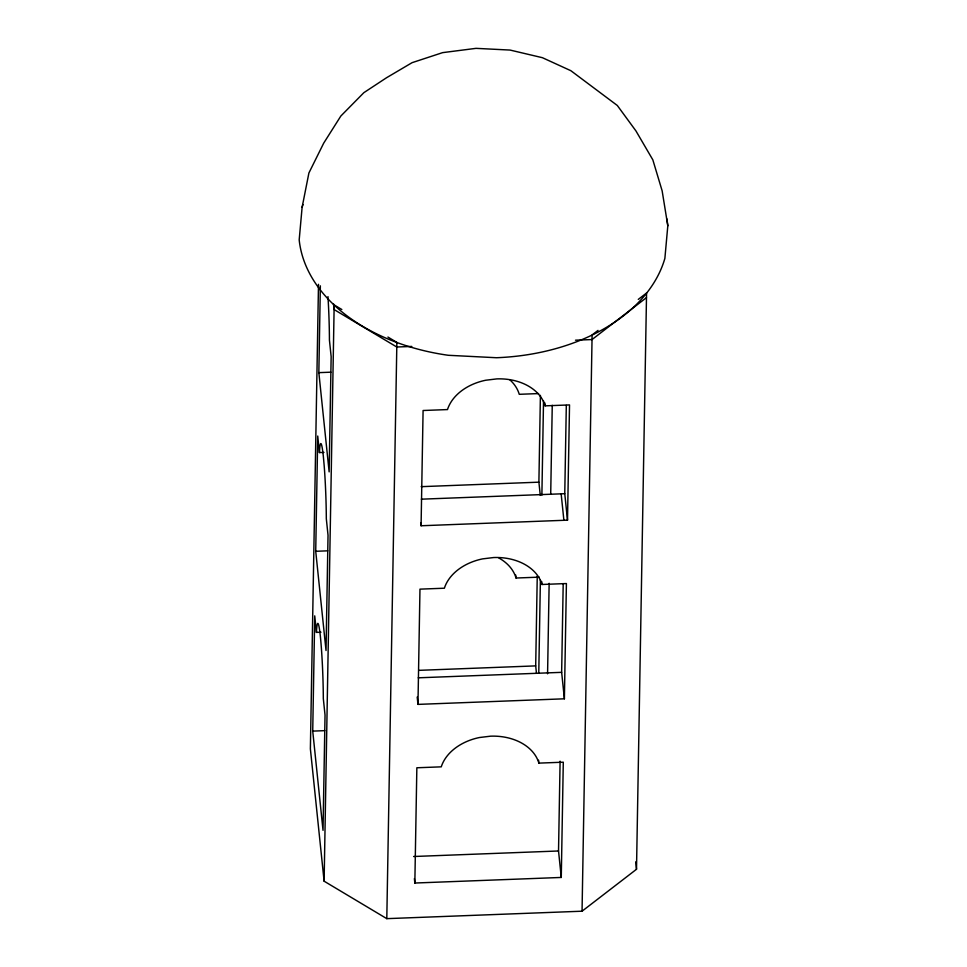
<?xml version="1.0" encoding="UTF-8"?>
<svg xmlns="http://www.w3.org/2000/svg" width="967" height="967" viewBox="0 0 967 967"><rect width="100%" height="100%" fill="white"/><g stroke="black" fill="none" stroke-linecap="round" stroke-linejoin="round"><path stroke-width="1.45" d="M318.494 284.334L310.383 748.881L324.114 881.191L386.8 918.65L582.049 911.204L636.504 869.273L646.56 293.025L638.268 299.407M315.726 551.287L317.732 436.032L319.448 452.568A50.163 3.022 87.8 0 1 323.389 456.835L324.15 465.332A50.163 3.022 87.8 0 1 326.314 518.723L328.031 535.259L326.024 650.513L315.726 551.287L327.74 550.827M327.97 296.615A50.163 3.022 87.8 0 1 329.433 340.082L331.149 356.63L329.143 471.872L318.844 372.646L320.355 285.833M312.728 731.112L314.734 615.858L316.451 632.394A50.163 3.022 87.8 0 1 320.391 636.661A50.163 3.022 87.8 0 1 323.316 698.549L325.033 715.084L323.026 830.339L312.728 731.112L324.743 730.653M324.114 881.191L334.171 304.943L341.847 309.525M386.8 918.65L396.869 342.403L387.912 337.048M414.843 883.028L416.85 767.774L441.254 766.843A50.163 36.794 -5.9 0 1 479.402 737.531L490.571 736.177A50.163 36.794 -5.9 0 1 538.885 763.12L563.29 762.189L561.271 877.444L414.843 883.028L414.384 878.616M417.962 704.387L419.968 589.145L444.373 588.214A50.163 36.794 -5.9 0 1 482.521 558.89L493.69 557.536A50.163 36.794 -5.9 0 1 542.003 584.479L566.408 583.548L564.39 698.803L417.962 704.387L417.2 697.038M421.08 525.758L423.087 410.504L447.491 409.573A50.163 36.794 -5.9 0 1 485.639 380.249L496.808 378.895A50.163 36.794 -5.9 0 1 545.122 405.85L569.527 404.919L567.508 520.161L421.08 525.758L420.778 522.809M536.455 673.237L535.694 665.888L537.253 576.078M540.275 495.406L538.897 482.17L540.408 395.358M538.776 672.887L540.396 580.091M541.883 495.164L543.527 400.87M547.576 673.794L549.147 583.306M550.707 494.306L552.254 405.318M561.271 877.444L558.527 850.984L560.098 761.174M564.39 698.803L561.646 672.343L563.193 584.032M567.508 520.161L564.764 493.702L566.311 405.391M582.049 911.204L592.106 334.945L598.029 330.388M667.81 225.794L662.141 190.837L652.834 159.845L635.96 130.956L617.309 105.476L570.856 70.7L542.402 57.694L510.056 50.066L476.018 48.35L442.596 52.641L412.075 62.674L386.546 77.735L363.882 92.651L340.843 116.028L323.679 143.189L308.908 172.972L302.115 207.301L299.19 239.864A184.782 125.069 1 0 0 448.313 355.288L496.458 357.73A184.782 125.069 1 0 0 664.885 258.358L667.81 225.794A184.782 125.069 1 0 0 666.783 218.735M646.476 297.631L592.022 339.562L575.51 340.191M411.797 346.44L396.784 347.008L334.086 309.549L333.47 303.602M318.844 372.646L330.859 372.186M538.559 393.581L519.255 394.306A50.163 36.794 -5.9 0 0 509.875 379.826M319.448 452.568L323.957 452.399M421.153 486.667L538.897 482.17M421.334 499.177L564.764 493.702M498.851 557.971A50.163 36.794 -5.9 0 1 516.04 578.024L539.248 577.142M316.451 632.394L320.959 632.225M418.88 670.349L535.694 665.888M418.228 677.819L561.646 672.343M413.61 856.508L558.527 850.984M635.73 861.839L636.504 869.273M561.15 493.847L563.894 520.306M544.808 402.901L545.122 405.85M541.689 581.542L542.003 584.479M538.571 760.183L538.885 763.12M515.737 575.087L516.04 578.024M302.115 207.301A184.782 125.069 1 0 1 302.961 204.545"/></g></svg>
